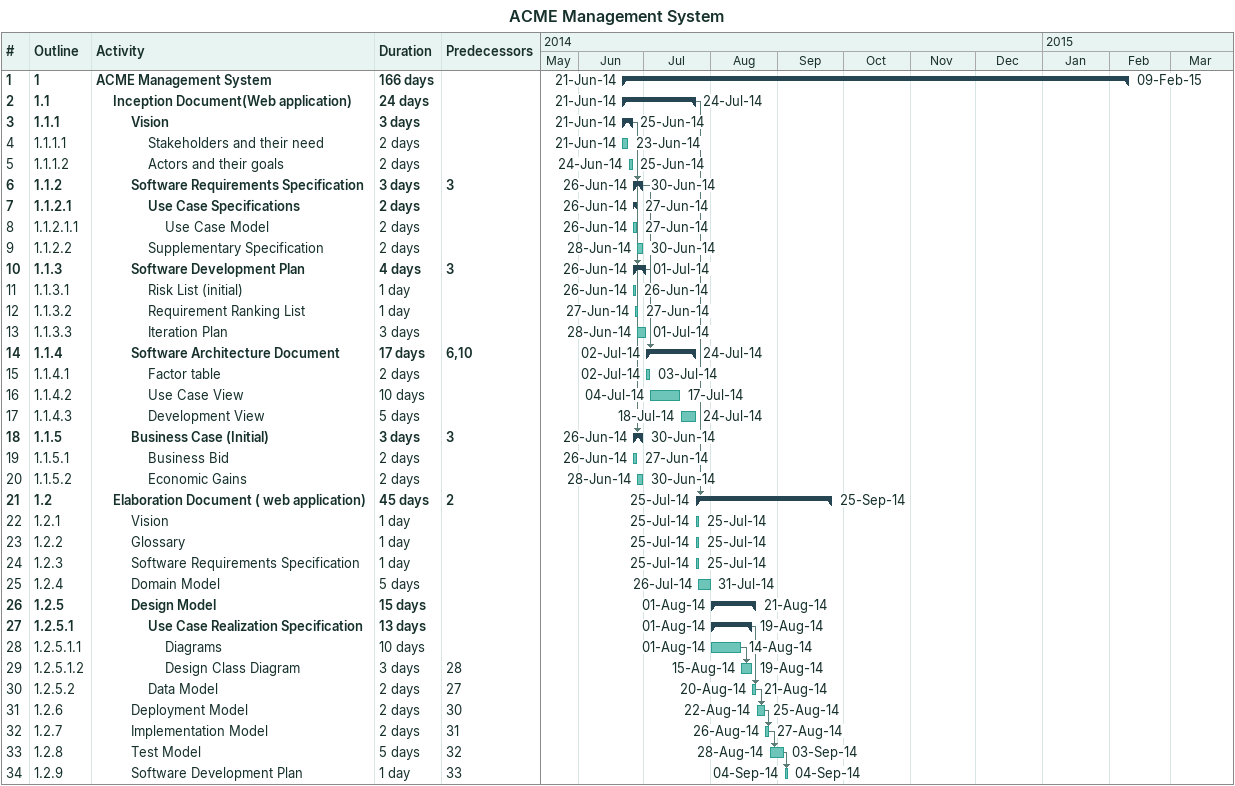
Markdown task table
ACME Management System

| ID | WBS | Task | Duration | Start | Finish | Predecessors |
|---|---|---|---|---|---|---|
| 1 | 1 | **ACME Management System** | 166d | 2014-06-21 | 2015-02-09 |  |
| 2 | 1.1 | **Inception Document(Web application)** | 24d | 2014-06-21 | 2014-07-24 |  |
| 3 | 1.1.1 | **Vision** | 3d | 2014-06-21 | 2014-06-25 |  |
| 4 | 1.1.1.1 | Stakeholders and their need | 2d | 2014-06-21 | 2014-06-23 |  |
| 5 | 1.1.1.2 | Actors and their goals | 2d | 2014-06-24 | 2014-06-25 |  |
| 6 | 1.1.2 | **Software Requirements Specification** | 3d | 2014-06-26 | 2014-06-30 | 3 |
| 7 | 1.1.2.1 | **Use Case Specifications** | 2d | 2014-06-26 | 2014-06-27 |  |
| 8 | 1.1.2.1.1 | Use Case Model | 2d | 2014-06-26 | 2014-06-27 |  |
| 9 | 1.1.2.2 | Supplementary Specification | 2d | 2014-06-28 | 2014-06-30 |  |
| 10 | 1.1.3 | **Software Development Plan** | 4d | 2014-06-26 | 2014-07-01 | 3 |
| 11 | 1.1.3.1 | Risk List (initial) | 1d | 2014-06-26 | 2014-06-26 |  |
| 12 | 1.1.3.2 | Requirement Ranking List | 1d | 2014-06-27 | 2014-06-27 |  |
| 13 | 1.1.3.3 | Iteration Plan | 3d | 2014-06-28 | 2014-07-01 |  |
| 14 | 1.1.4 | **Software Architecture Document** | 17d | 2014-07-02 | 2014-07-24 | 6, 10 |
| 15 | 1.1.4.1 | Factor table | 2d | 2014-07-02 | 2014-07-03 |  |
| 16 | 1.1.4.2 | Use Case View | 10d | 2014-07-04 | 2014-07-17 |  |
| 17 | 1.1.4.3 | Development View | 5d | 2014-07-18 | 2014-07-24 |  |
| 18 | 1.1.5 | **Business Case (Initial)** | 3d | 2014-06-26 | 2014-06-30 | 3 |
| 19 | 1.1.5.1 | Business Bid | 2d | 2014-06-26 | 2014-06-27 |  |
| 20 | 1.1.5.2 | Economic Gains | 2d | 2014-06-28 | 2014-06-30 |  |
| 21 | 1.2 | **Elaboration Document ( web application)** | 45d | 2014-07-25 | 2014-09-25 | 2 |
| 22 | 1.2.1 | Vision | 1d | 2014-07-25 | 2014-07-25 |  |
| 23 | 1.2.2 | Glossary | 1d | 2014-07-25 | 2014-07-25 |  |
| 24 | 1.2.3 | Software Requirements Specification | 1d | 2014-07-25 | 2014-07-25 |  |
| 25 | 1.2.4 | Domain Model | 5d | 2014-07-26 | 2014-07-31 |  |
| 26 | 1.2.5 | **Design Model** | 15d | 2014-08-01 | 2014-08-21 |  |
| 27 | 1.2.5.1 | **Use Case Realization Specification** | 13d | 2014-08-01 | 2014-08-19 |  |
| 28 | 1.2.5.1.1 | Diagrams | 10d | 2014-08-01 | 2014-08-14 |  |
| 29 | 1.2.5.1.2 | Design Class Diagram | 3d | 2014-08-15 | 2014-08-19 | 28 |
| 30 | 1.2.5.2 | Data Model | 2d | 2014-08-20 | 2014-08-21 | 27 |
| 31 | 1.2.6 | Deployment Model | 2d | 2014-08-22 | 2014-08-25 | 30 |
| 32 | 1.2.7 | Implementation Model | 2d | 2014-08-26 | 2014-08-27 | 31 |
| 33 | 1.2.8 | Test Model | 5d | 2014-08-28 | 2014-09-03 | 32 |
| 34 | 1.2.9 | Software Development Plan | 1d | 2014-09-04 | 2014-09-04 | 33 |
